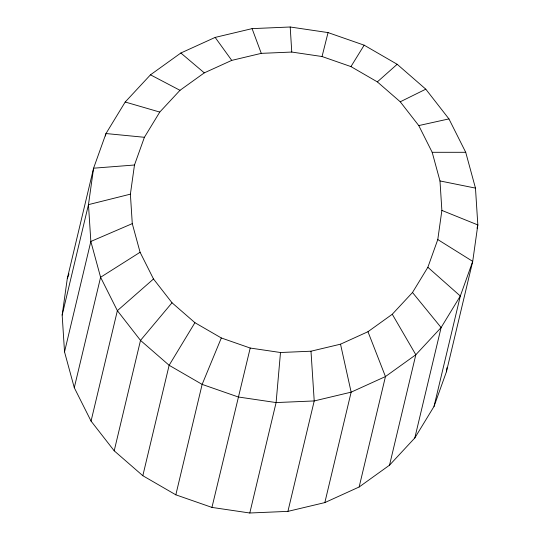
<?xml version="1.0" encoding="UTF-8"?>
<svg xmlns="http://www.w3.org/2000/svg" width="540" height="540" viewBox="0 0 540 540"><rect width="100%" height="100%" fill="white"/><g stroke="black" fill="none" stroke-linecap="round" stroke-linejoin="round"><path stroke-width="0.81" d="M280.496 352.512L250.216 348.044L221.319 337.966L194.92 322.684L172.017 302.771L153.502 278.991L140.083 252.268L132.28 223.628L130.39 194.164L134.48 165.011L144.403 137.288L159.766 112.07L179.989 90.315L204.296 72.859L231.741 60.386L261.279 53.359L291.769 52.056L322.049 56.525L350.946 66.596L377.345 81.884L400.248 101.797L418.763 125.577L432.182 152.3L439.985 180.941L441.875 210.404L437.785 239.558L427.862 267.28L412.499 292.498L392.276 314.253L367.97 331.709L340.524 344.183L310.986 351.209L280.496 352.512L276.102 402.57L249.797 513L211.95 507.411L175.831 494.822L142.823 475.713L114.203 450.819L91.058 421.099L74.284 387.7L64.53 351.891L62.167 315.063L67.284 278.627L93.589 168.197L105.989 133.542L125.199 102.019L150.478 74.824L180.853 53.008L215.163 37.409L252.085 28.627L290.203 27L328.05 32.589L364.169 45.178L397.177 64.287L425.797 89.181L448.943 118.901L465.716 152.3L475.47 188.109L477.833 224.937L472.716 261.374L446.411 371.804L434.012 406.458L414.801 437.981L389.522 465.176L359.147 486.992L324.837 502.592L287.915 511.373L249.797 513M446.411 371.804L446.992 367.666M62.167 315.063L88.472 204.633L93.589 168.197L134.48 165.011M105.408 135.999L105.989 133.542L144.403 137.288M64.53 351.891L90.842 241.461L88.472 204.633L130.39 194.164M74.284 387.7L100.595 277.27L90.842 241.461L132.28 223.628M91.058 421.099L117.369 310.669L153.502 278.991M114.203 450.819L140.508 340.389L172.017 302.771M142.823 475.713L169.135 365.283L194.92 322.684M175.831 494.822L202.142 384.392L221.319 337.966M211.95 507.411L250.216 348.044M287.915 511.373L314.219 400.943L310.986 351.209M324.837 502.592L351.142 392.162L340.524 344.183M359.147 486.992L385.452 376.562L367.97 331.709M389.522 465.176L415.827 354.746L441.113 327.55L460.316 296.028L472.716 261.374L437.785 239.558M414.801 437.981L441.113 327.55L412.499 292.498M434.012 406.458L460.316 296.028L427.862 267.28M477.056 228.211L477.833 224.937L441.875 210.404M322.049 56.525L328.05 32.589M67.284 278.627L68.972 273.901M350.946 66.596L364.169 45.178M377.345 81.884L397.177 64.287M140.083 252.268L100.595 277.27L117.369 310.669L140.508 340.389L169.135 365.283L202.142 384.392L238.262 396.981L276.102 402.57L314.219 400.943L351.142 392.162L385.452 376.562L415.827 354.746L392.276 314.253M400.248 101.797L425.797 89.181M418.763 125.577L448.943 118.901M432.182 152.3L465.716 152.3M439.985 180.941L475.47 188.109M125.199 102.019L159.766 112.07M150.478 74.824L179.989 90.315M180.853 53.008L204.296 72.859M215.163 37.409L231.741 60.386M252.085 28.627L261.279 53.359M290.203 27L291.769 52.056"/></g></svg>
